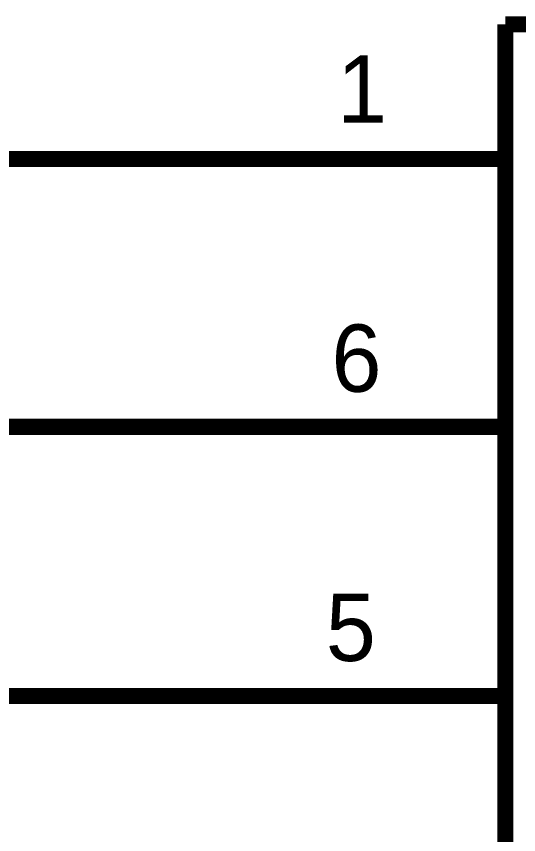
# Model space of a CAD drawing. Header units: inches. Extents: x 0 to 841, y 0 to 594.
# Drawn here: x 543.4 to 552.76, y 304.9 to 320.14 of the extents above; entities that cross this region are included whole.
import ezdxf

# ---------------------------------------------------------------- set-up
doc = ezdxf.new("R2010")
doc.units = ezdxf.units.IN
doc.layers.add('Sheet', color=255, linetype='Continuous')

msp = doc.modelspace()

# ---------------------------------------------------------------- linework, layer by layer
at = {"layer": 'Sheet'}
for points in [[(552.514, 319.995, 0.3, 0.3, 0), (552.514, 289.997, 0.3, 0.3, 0)], [(552.514, 319.995, 0.3, 0.3, 0), (587.503, 319.995, 0.3, 0.3, 0)], [(547.523, 317.486, 0.3, 0.3, 0), (535.006, 317.486, 0.3, 0.3, 0), (492.517, 317.486, 0.3, 0.3, 0), (492.517, 317.486, 0.3, 0.3, 0)], [(552.514, 317.486, 0.3, 0.3, 0), (547.523, 317.486, 0.3, 0.3, 0)], [(547.523, 312.495, 0.3, 0.3, 0), (530.015, 312.495, 0.3, 0.3, 0), (492.517, 312.495, 0.3, 0.3, 0), (492.517, 312.495, 0.3, 0.3, 0)], [(552.514, 312.495, 0.3, 0.3, 0), (547.523, 312.495, 0.3, 0.3, 0)], [(547.523, 307.478, 0.3, 0.3, 0), (492.517, 307.478, 0.3, 0.3, 0), (492.517, 307.478, 0.3, 0.3, 0), (492.517, 307.478, 0.3, 0.3, 0)], [(552.514, 307.478, 0.3, 0.3, 0), (547.523, 307.478, 0.3, 0.3, 0)]]:
    msp.add_lwpolyline(points, format="xyseb", dxfattribs=at)

# ---------------------------------------------------------------- texts
for s, p in [('1', (549.378, 318.166)), ('6', (549.274, 313.149)), ('5', (549.169, 308.132))]:
    msp.add_text(s, height=1.254, dxfattribs=at).set_placement(p)

doc.saveas('drawing.dxf')
